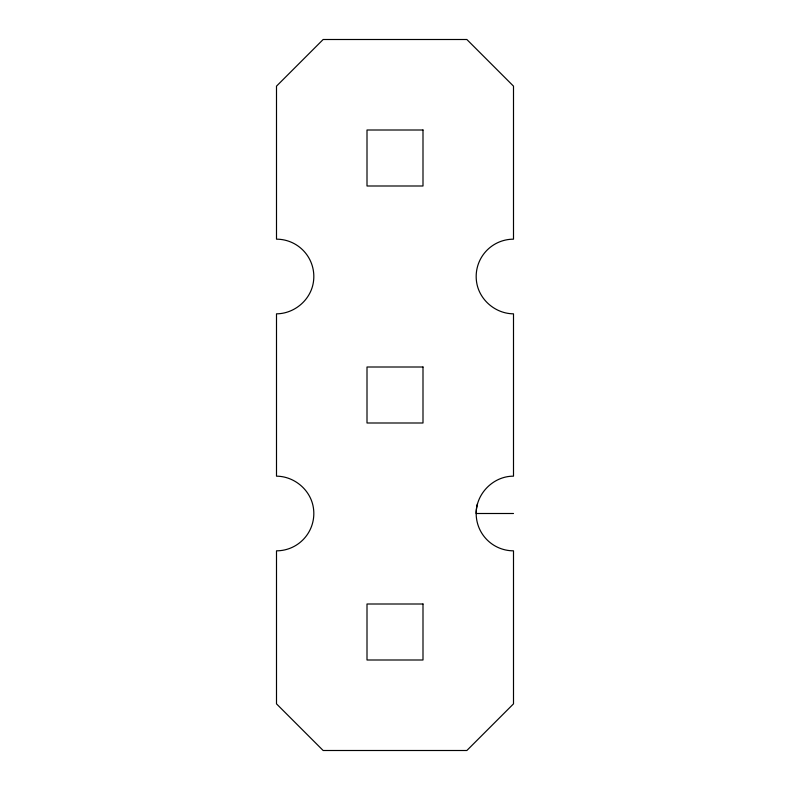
<?xml version="1.0" encoding="UTF-8"?>
<svg xmlns="http://www.w3.org/2000/svg" width="790" height="790" viewBox="0 0 790 790"><rect width="100%" height="100%" fill="white"/><g stroke="black" fill="none" stroke-linecap="round" stroke-linejoin="round"><path stroke-width="1.19" d="M477.446 503.842A37.328 37.328 0 0 0 513.5 550.827L513.5 703.851L466.851 750.5L323.15 750.5L276.5 703.851L276.5 550.827A37.328 37.328 0 0 0 312.554 503.842C308.189 487.924 293.001 476.271 276.5 476.173L276.5 313.828C293.001 313.729 308.189 302.076 312.554 286.158A37.328 37.328 0 0 0 276.5 239.173L276.5 86.15L323.15 39.5L466.851 39.5L513.5 86.15L513.5 239.173A37.328 37.328 0 0 0 477.446 286.158C481.811 302.076 496.999 313.729 513.5 313.828L513.5 476.173C493.523 476.054 476.054 493.523 476.173 513.5L513.5 513.5M422.996 130.004L367.004 130.004L367.004 185.996L422.996 185.996L422.996 130.004M422.996 367.004L367.004 367.004L367.004 422.996L422.996 422.996L422.996 367.004M422.996 604.004L367.004 604.004L367.004 659.996L422.996 659.996L422.996 604.004"/></g></svg>
